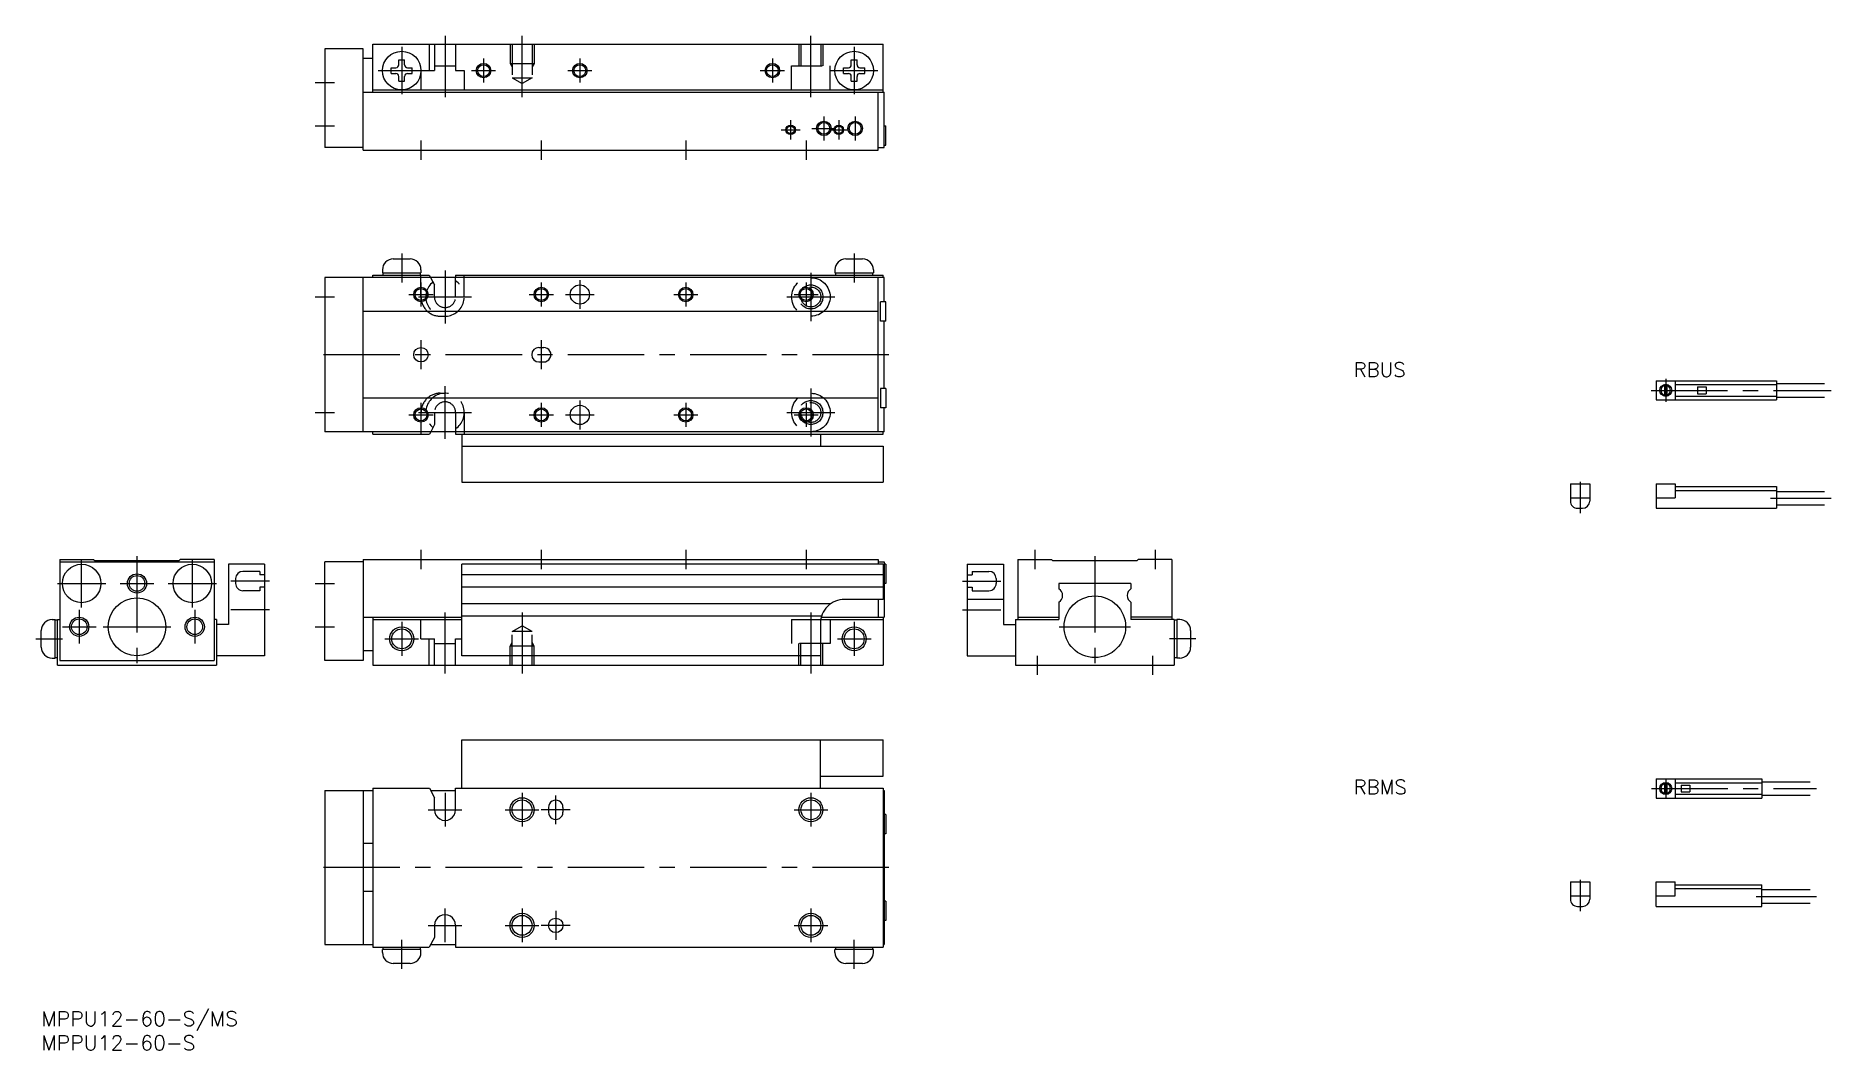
# Model space of a CAD drawing. Extents: x -1 to 372, y -8 to 203.
import ezdxf

# ---------------------------------------------------------------- set-up
doc = ezdxf.new("R2010")
doc.units = 0
doc.header["$LTSCALE"] = 0.5
doc.linetypes.add('CENTER', pattern=[50.8, 31.75, -6.35, 6.35, -6.35])
doc.linetypes.add('DASHED', pattern=[19.05, 12.7, -6.35])
for name, color, linetype in [('MSM_CENTER', 1, 'CENTER'), ('MSM_CONTINUOUS', 7, 'CONTINUOUS'), ('MSM_DASHED', 4, 'DASHED'), ('MSM_NARROW', 5, 'CONTINUOUS'), ('MSM_PART_NUMBER', 7, 'CONTINUOUS')]:
    doc.layers.add(name, color=color, linetype=linetype)
doc.styles.get("Standard").update_dxf_attribs({"font": 'txt.shx', "height": 3, "bigfont": 'bigfont.shx'})

# ---------------------------------------------------------------- blocks, each defined once
blk = doc.blocks.new('*U16')
at = {"layer": 'MSM_PART_NUMBER', "width": 1.039}
blk.add_text('MPPU12-60-S/MS', height=3, dxfattribs=at).set_placement((0, -3))
blk = doc.blocks.new('*U17')
at = {"layer": 'MSM_PART_NUMBER', "width": 1.039}
blk.add_text('MPPU12-60-S', height=3, dxfattribs=at).set_placement((0, -8))
blk = doc.blocks.new('*U19')
at = {"layer": 'MSM_PART_NUMBER'}
blk.add_text('RBMS', height=3, dxfattribs=at).set_placement((272.655333, 45.127682))
blk = doc.blocks.new('*U20')
at = {"layer": 'MSM_PART_NUMBER'}
blk.add_text('RBUS', height=3, dxfattribs=at).set_placement((272.655333, 131.804574))

msp = doc.modelspace()

# ---------------------------------------------------------------- linework, layer by layer
at = {"layer": 'MSM_CENTER'}
for p, q in [((83.9, 202.599997), (83.9, 189.900001)), ((99.900002, 189.900001), (99.900002, 202.600001)), ((159.900005, 189.900001), (159.900005, 202.600001)), ((74.899985, 200.299994), (74.899985, 190.500007)), ((91.899997, 197.900001), (91.899997, 192.900001)), ((111.899992, 197.900001), (111.899992, 192.900001)), ((151.899995, 197.900001), (151.899995, 192.900001)), ((168.9, 200.30001), (168.9, 190.500007)), ((69.999983, 195.400001), (79.799986, 195.400001)), ((89.399987, 195.400001), (94.399997, 195.400001)), ((109.399982, 195.400001), (114.399992, 195.400001)), ((149.399985, 195.400001), (154.399995, 195.400001)), ((163.99999, 195.400001), (173.79999, 195.400001)), ((56.9, 192.900001), (60.9, 192.900001)), ((56.9, 183.900001), (60.9, 183.900001)), ((153.70001, 183.100001), (157.70001, 183.100001)), ((155.70001, 185.100001), (155.70001, 181.100001)), ((160.100005, 183.400001), (165.100015, 183.400001)), ((162.600015, 185.900001), (162.600015, 180.900001)), ((163.700013, 183.100001), (167.700013, 183.100001)), ((165.700013, 185.100001), (165.700013, 181.100001)), ((169.100015, 185.900001), (169.100015, 180.900001)), ((78.900015, 180.900001), (78.900015, 176.900001)), ((103.900023, 180.900001), (103.900023, 176.900001)), ((133.90002, 180.900001), (133.90002, 176.900001)), ((158.90003, 180.900001), (158.90003, 176.900001)), ((74.899985, 157.4), (74.899985, 151.4)), ((168.9, 157.4), (168.9, 151.4)), ((83.9, 153.9), (83.9, 142.9)), ((159.90003, 153.4), (159.90003, 143.4)), ((78.900015, 151.4), (78.900015, 146.4)), ((103.900023, 151.4), (103.900023, 146.4)), ((111.900023, 151.9), (111.900023, 145.9)), ((133.90002, 151.4), (133.90002, 146.4)), ((158.90003, 151.4), (158.90003, 146.4)), ((56.9, 148.4), (60.9, 148.4)), ((76.400015, 148.9), (81.400015, 148.9)), ((78.4, 148.4), (89.4, 148.4)), ((101.400023, 148.9), (106.400023, 148.9)), ((108.900023, 148.9), (114.900023, 148.9)), ((131.40002, 148.9), (136.40002, 148.9)), ((154.90003, 148.4), (164.900033, 148.4)), ((156.40002, 148.9), (161.40003, 148.9)), ((78.900015, 139.4), (78.900015, 133.4)), ((103.900015, 139.4), (103.900015, 133.4)), ((176.10003, 136.4), (57.9, 136.4)), ((337.491056, 131.40249), (337.491056, 126.60249)), ((83.9, 118.9), (83.9, 129.9)), ((111.900023, 126.9), (111.900023, 120.9)), ((159.90003, 129.4), (159.90003, 119.4)), ((334.491053, 129.00249), (371.854742, 129.00249)), ((56.9, 124.4), (60.9, 124.4)), ((76.400015, 123.9), (81.400015, 123.9)), ((78.4, 124.4), (89.4, 124.4)), ((78.900015, 126.4), (78.900015, 121.4)), ((101.400023, 123.9), (106.400023, 123.9)), ((103.900023, 126.4), (103.900023, 121.4)), ((108.900023, 123.9), (114.900023, 123.9)), ((131.40002, 123.9), (136.40002, 123.9)), ((133.90002, 126.4), (133.90002, 121.4)), ((154.90003, 124.4), (164.900033, 124.4)), ((156.40002, 123.9), (161.40003, 123.9)), ((158.90003, 126.4), (158.90003, 121.4)), ((319.697643, 110.00249), (319.697643, 103.50249)), ((359.260938, 106.602488), (371.854742, 106.602488)), ((8.4, 83.9), (8.4, 93.9)), ((19.9, 94.6), (19.9, 70.9)), ((31.4, 83.9), (31.4, 93.9)), ((78.900015, 95.9), (78.900015, 91.9)), ((103.900023, 95.9), (103.900023, 91.9)), ((133.90002, 95.9), (133.90002, 91.9)), ((158.90003, 95.9), (158.90003, 91.9)), ((206.4, 95.89998), (206.4, 91.89998)), ((218.9, 94.6), (218.9, 70.9)), ((231.4, 95.89998), (231.4, 91.89998)), ((3.4, 88.9), (13.4, 88.9)), ((16.4, 88.9), (23.4, 88.9)), ((26.4, 88.9), (36.4, 88.9)), ((47.4, 89.4), (39.4, 89.4)), ((56.9, 88.9), (60.9, 88.9)), ((191.4, 89.4), (199.4, 89.4)), ((7.9, 83.4), (7.9, 76.4)), ((31.9, 83.4), (31.9, 76.4)), ((47.4, 83.4), (39.4, 83.4)), ((83.9, 70.2), (83.9, 82.9)), ((99.900038, 82.9), (99.900038, 70.2)), ((159.900023, 82.9), (159.900023, 70.2)), ((191.4, 83.4), (199.4, 83.4)), ((4.4, 79.9), (11.4, 79.9)), ((12.9, 79.9), (26.9, 79.9)), ((56.9, 79.9), (60.9, 79.9)), ((74.899985, 80.9), (74.899985, 73.9)), ((168.9, 80.9), (168.9, 73.9)), ((211.50001, 79.9), (226.29999, 79.9)), ((-1.1, 77.4), (4.4, 77.4)), ((71.399985, 77.4), (78.399985, 77.4)), ((165.4, 77.4), (172.4, 77.4)), ((239.9, 77.4), (234.4, 77.4)), ((206.9, 73.9), (206.9, 69.9)), ((230.9, 73.9), (230.9, 69.9)), ((83.9, 45.4), (83.9, 38.4)), ((99.900038, 45.4), (99.900038, 38.4)), ((106.9, 38.9), (106.9, 44.9)), ((159.90003, 45.4), (159.90003, 38.4)), ((334.512833, 46.325598), (368.854742, 46.325598)), ((337.491056, 48.325598), (337.491056, 44.325598)), ((80.4, 41.9), (87.4, 41.9)), ((96.400038, 41.9), (103.400038, 41.9)), ((109.9, 41.9), (103.9, 41.9)), ((156.40003, 41.9), (163.40003, 41.9)), ((176.10003, 29.9), (57.9, 29.9)), ((319.697643, 27.325598), (319.697643, 20.825598)), ((356.260938, 23.925608), (368.854742, 23.925608)), ((83.9, 14.4), (83.9, 21.4)), ((99.900038, 21.4), (99.900038, 14.4)), ((106.9, 20.9), (106.9, 14.9)), ((159.90003, 21.4), (159.90003, 14.4)), ((80.4, 17.9), (87.4, 17.9)), ((96.400038, 17.9), (103.400038, 17.9)), ((109.9, 17.9), (103.9, 17.9)), ((156.40003, 17.9), (163.40003, 17.9)), ((74.9, 8.9), (74.9, 14.9)), ((168.9, 8.9), (168.9, 14.9))]:
    msp.add_line(p, q, dxfattribs=at)
at = {"layer": 'MSM_CONTINUOUS'}
for p, q in [((66.9, 199.900001), (58.9, 199.900001)), ((58.9, 199.900001), (58.9, 179.400001)), ((66.9, 178.900001), (66.9, 199.900001)), ((68.899985, 197.900001), (66.9, 197.900001)), ((68.899985, 190.900001), (68.899985, 200.900001)), ((68.899985, 200.900001), (174.9, 200.900001)), ((80.609091, 200.900001), (80.609091, 195.400001)), ((81.699999, 200.900001), (81.699999, 195.400001)), ((86.099997, 200.900001), (86.099997, 195.400001)), ((174.9, 190.900001), (174.9, 200.900001)), ((72.699984, 194.800001), (72.699984, 196.000001)), ((72.699984, 196.000001), (73.699984, 196.000001)), ((72.699984, 194.800001), (73.699984, 194.800001)), ((74.299984, 197.600001), (75.499983, 197.600001)), ((74.299984, 196.600001), (74.299984, 197.600001)), ((74.299984, 193.200001), (74.299984, 194.200001)), ((75.499983, 196.600001), (75.499983, 197.600001)), ((75.499983, 193.200001), (75.499983, 194.200001)), ((76.099983, 196.000001), (77.099983, 196.000001)), ((76.099983, 194.800001), (77.099983, 194.800001)), ((77.099983, 194.800001), (77.099983, 196.000001)), ((78.9, 195.400001), (78.9, 191.400001)), ((78.9, 195.400001), (81.699999, 195.400001)), ((81.699999, 196.400001), (86.099997, 196.400001)), ((86.099997, 195.400001), (87.9, 195.400001)), ((87.9, 195.400001), (87.9, 191.400001)), ((166.699999, 194.800001), (166.699999, 196.000001)), ((166.699999, 196.000001), (167.699999, 196.000001)), ((166.699999, 194.800001), (167.699999, 194.800001)), ((168.299999, 197.600001), (169.499998, 197.600001)), ((168.299999, 196.600001), (168.299999, 197.600001)), ((168.299999, 193.200001), (168.299999, 194.200001)), ((169.499998, 196.600001), (169.499998, 197.600001)), ((169.499998, 193.200001), (169.499998, 194.200001)), ((170.099998, 196.000001), (171.099998, 196.000001)), ((170.099998, 194.800001), (171.099998, 194.800001)), ((171.099998, 194.800001), (171.099998, 196.000001)), ((66.9, 190.900001), (175.10001, 190.900001)), ((68.899985, 191.400001), (174.9, 191.400001)), ((74.299984, 193.200001), (75.499983, 193.200001)), ((168.299999, 193.200001), (169.499998, 193.200001)), ((173.9, 178.900001), (173.9, 190.900001)), ((175.10001, 179.400001), (175.10001, 190.900001)), ((175.10001, 183.900001), (175.50001, 183.900001)), ((175.50001, 179.900001), (175.50001, 183.900001)), ((66.9, 179.400001), (58.9, 179.400001)), ((173.9, 179.400001), (175.10001, 179.400001)), ((175.10001, 179.900001), (175.50001, 179.900001)), ((66.9, 178.900001), (173.9, 178.900001)), ((70.899985, 154.05), (70.899985, 153.4)), ((70.899985, 153.4), (78.899985, 153.4)), ((70.999985, 153.4), (70.999985, 152.9)), ((73.149985, 156.3), (76.649985, 156.3)), ((78.799985, 152.9), (78.799985, 153.4)), ((78.899985, 154.05), (78.899985, 153.4)), ((164.9, 154.05), (164.9, 153.4)), ((164.9, 153.4), (172.9, 153.4)), ((165, 153.4), (165, 152.9)), ((167.15, 156.3), (170.65, 156.3)), ((172.8, 152.9), (172.8, 153.4)), ((172.9, 154.05), (172.9, 153.4)), ((58.9, 152.4), (58.9, 120.4)), ((175.10003, 152.4), (58.9, 152.4)), ((66.9, 120.4), (66.9, 152.4)), ((68.9, 152.4), (68.9, 152.9)), ((68.9, 152.9), (80.609091, 152.9)), ((78.9, 152.4), (78.9, 152.90001)), ((80.609091, 152.90001), (80.881823, 152.4)), ((86.100005, 152.9), (86.100005, 152.4)), ((86.100005, 152.9), (174.90003, 152.9)), ((87.9, 152.4), (87.9, 152.90001)), ((173.90003, 120.4), (173.90003, 152.4)), ((174.90003, 152.4), (174.90003, 152.9)), ((175.10003, 147.4), (175.10003, 152.4)), ((175.50004, 147.4), (174.40003, 147.4)), ((174.40003, 143.4), (174.40003, 147.4)), ((175.50004, 143.4), (175.50004, 147.4)), ((173.90003, 145.4), (66.9, 145.4)), ((175.50004, 143.4), (174.40003, 143.4)), ((175.10003, 129.4), (175.10003, 143.4)), ((103.400015, 137.9), (104.400015, 137.9)), ((103.400015, 134.9), (104.400015, 134.9)), ((335.491056, 131.00249), (335.491056, 127.00249)), ((335.491056, 131.00249), (360.491056, 131.00249)), ((339.491048, 131.00249), (339.491048, 127.00249)), ((360.491056, 131.00249), (360.491056, 127.00249)), ((173.90003, 127.4), (66.9, 127.4)), ((175.50004, 129.4), (174.40003, 129.4)), ((174.40003, 129.4), (174.40003, 125.4)), ((175.50004, 129.4), (175.50004, 125.4)), ((335.491056, 127.00249), (360.491056, 127.00249)), ((337.241056, 130.22724), (337.241056, 127.77774)), ((337.741056, 130.22724), (337.741056, 127.77774)), ((339.491048, 130.20249), (360.491056, 130.20249)), ((339.491048, 127.80248), (360.491056, 127.80248)), ((344.091055, 129.70249), (345.891058, 129.70249)), ((344.091055, 129.70249), (344.091055, 128.30248)), ((344.091055, 128.30248), (345.891058, 128.30248)), ((345.891058, 129.70249), (345.891058, 128.30248)), ((360.491056, 130.40248), (370.491056, 130.40248)), ((360.491056, 127.60249), (370.491056, 127.60249)), ((175.50004, 125.4), (174.40003, 125.4)), ((175.10003, 120.4), (175.10003, 125.4)), ((175.10003, 120.4), (58.9, 120.4)), ((68.9, 119.9), (68.9, 120.4)), ((68.9, 119.9), (80.699995, 119.9)), ((78.9, 120.4), (78.9, 119.9)), ((80.949999, 120.4), (80.699999, 119.9)), ((86.100005, 120.4), (86.100005, 119.9)), ((86.100005, 119.9), (174.90003, 119.9)), ((87.400008, 119.9), (87.400008, 109.9)), ((87.9, 120.4), (87.9, 119.9)), ((161.90005, 119.9), (161.90005, 117.4)), ((174.90003, 119.9), (174.90003, 120.4)), ((87.400008, 117.4), (174.90005, 117.4)), ((174.90005, 117.4), (174.90005, 109.9)), ((87.400008, 109.9), (174.90005, 109.9)), ((317.697643, 109.602488), (317.697643, 106.00249)), ((317.697643, 109.602488), (321.697643, 109.602488)), ((321.697643, 109.602488), (321.697643, 106.00249)), ((335.491056, 109.602488), (339.491048, 109.602488)), ((335.491056, 109.602488), (335.491056, 104.50249)), ((339.491048, 109.602488), (339.491048, 106.702495)), ((339.491048, 109.00249), (360.491056, 109.00249)), ((339.491048, 108.202495), (360.491056, 108.202495)), ((360.491056, 109.00249), (360.491056, 104.50249)), ((317.697643, 106.702495), (321.697643, 106.702495)), ((319.197643, 104.50249), (320.197643, 104.50249)), ((335.491056, 106.702495), (339.491048, 106.702495)), ((335.491056, 104.50249), (360.491056, 104.50249)), ((360.491056, 108.00249), (370.491056, 108.00249)), ((360.491056, 105.202495), (370.491056, 105.202495)), ((3.9, 93.9), (10.9, 93.9)), ((3.9, 93.9), (3.9, 72.9)), ((3.9, 93.4), (35.9, 93.4)), ((10.89998, 93.900009), (11.2, 93.599993)), ((28.59998, 93.599997), (11.2, 93.599997)), ((28.89997, 93.900019), (28.59998, 93.600026)), ((35.9, 93.9), (28.9, 93.9)), ((35.9, 93.9), (35.9, 72.9)), ((66.9, 93.4), (58.9, 93.4)), ((58.9, 72.9), (58.9, 93.4)), ((66.9, 93.9), (66.9, 72.9)), ((66.9, 93.9), (173.9, 93.9)), ((173.9, 93.9), (173.9, 92.9)), ((173.9, 93.4), (175.10001, 93.4)), ((175.10001, 93.4), (175.10001, 81.9)), ((202.9, 93.89998), (209.90003, 93.89998)), ((202.9, 93.89998), (202.9, 81.39998)), ((209.9, 93.89998), (210.2, 93.59998)), ((227.60001, 93.6), (210.19999, 93.6)), ((227.89999, 93.90002), (227.59997, 93.6)), ((234.9, 93.89998), (227.89997, 93.89998)), ((234.9, 93.89998), (234.9, 81.4)), ((46.4, 92.9), (38.9, 92.9)), ((38.9, 92.9), (38.9, 80.4)), ((40.4, 89.9), (40.4, 88.9)), ((45.4, 91.4), (41.9, 91.4)), ((45.4, 91.4), (45.4, 90.700018)), ((46.4, 90.700018), (45.4, 90.700018)), ((46.4, 92.9), (46.4, 73.9)), ((87.399992, 73.9), (87.399992, 92.9)), ((174.9, 92.9), (87.399992, 92.9)), ((174.9, 90.70002), (87.399992, 90.70002)), ((174.9, 92.9), (174.9, 85.59998)), ((175.50001, 92.89997), (175.10001, 92.89997)), ((175.50001, 92.89997), (175.50001, 88.89997)), ((192.4, 92.9), (199.9, 92.9)), ((192.4, 92.9), (192.4, 73.9)), ((192.4, 90.69999), (193.4, 90.69999)), ((193.4, 91.4), (193.4, 90.69999)), ((193.4, 91.4), (196.9, 91.4)), ((198.4, 89.9), (198.4, 88.9)), ((199.9, 92.9), (199.9, 80.4)), ((45.4, 87.4), (41.9, 87.4)), ((46.4, 88.100012), (45.4, 88.100012)), ((45.4, 88.100012), (45.4, 87.4)), ((174.9, 88.09998), (87.399992, 88.09998)), ((175.50001, 88.89997), (175.10001, 88.89997)), ((192.4, 88.1), (193.4, 88.1)), ((193.4, 88.1), (193.4, 87.4)), ((193.4, 87.4), (196.9, 87.4)), ((211.4, 88.89998), (211.4, 87.78564)), ((226.4, 88.89998), (211.4, 88.89998)), ((226.4, 88.89998), (226.4, 87.78565)), ((164.03817, 84.69999), (87.399992, 84.69999)), ((162.13032, 82.10001), (87.399992, 82.10001)), ((174.9, 85.59998), (166.9, 85.59998)), ((173.9, 85.59998), (173.9, 81.9)), ((199.9, 85.6), (192.4, 85.6)), ((211.4, 85.01435), (211.4, 81.39998)), ((226.4, 85.01436), (226.4, 81.39998)), ((0, 75.65), (0, 79.15)), ((2.25, 81.4), (2.9, 81.4)), ((2.9, 73.4), (2.9, 81.4)), ((3.4, 81.3), (2.9, 81.3)), ((3.4, 81.4), (3.9, 81.4)), ((3.4, 71.9), (3.4, 81.4)), ((36.4, 81.4), (35.9, 81.4)), ((36.4, 81.4), (36.4, 71.9)), ((38.9, 80.4), (36.4, 80.4)), ((66.9, 81.9), (87.399992, 81.9)), ((68.899985, 81.9), (68.899985, 71.9)), ((68.899985, 81.4), (87.399992, 81.4)), ((78.9, 77.4), (78.9, 81.4)), ((161.9, 80.6), (161.9, 73.9)), ((161.96442, 81.4), (174.9, 81.4)), ((162.07195, 81.9), (175.10001, 81.9)), ((174.9, 81.9), (174.9, 71.9)), ((199.9, 80.4), (202.4, 80.4)), ((202.4, 81.39998), (211.4, 81.39998)), ((202.4, 81.39998), (202.4, 71.9)), ((202.9, 81.89998), (211.4, 81.89998)), ((234.9, 81.89998), (226.4, 81.89998)), ((235.4, 81.39998), (226.4, 81.39998)), ((235.4, 81.39998), (235.4, 71.9)), ((235.9, 81.3), (235.4, 81.3)), ((235.9, 81.4), (235.9, 73.4)), ((236.55, 81.4), (235.9, 81.4)), ((238.8, 79.15), (238.8, 75.65)), ((68.899985, 74.9), (66.9, 74.9)), ((78.9, 77.4), (81.699999, 77.4)), ((80.609091, 71.9), (80.609091, 77.4)), ((81.699999, 71.9), (81.699999, 77.4)), ((81.699999, 76.4), (86.099997, 76.4)), ((86.099997, 77.4), (87.399992, 77.4)), ((86.099997, 71.9), (86.099997, 77.4)), ((2.25, 73.4), (2.9, 73.4)), ((2.9, 73.5), (3.4, 73.5)), ((3.4, 71.9), (36.4, 71.9)), ((3.9, 72.9), (35.9, 72.9)), ((46.4, 73.9), (36.4, 73.9)), ((66.9, 72.9), (58.9, 72.9)), ((68.899985, 71.9), (174.9, 71.9)), ((161.9, 73.9), (87.399992, 73.9)), ((192.4, 73.9), (202.4, 73.9)), ((202.4, 71.9), (235.4, 71.9)), ((235.4, 73.5), (235.9, 73.5)), ((236.55, 73.4), (235.9, 73.4)), ((87.400008, 46.4), (87.400008, 56.4)), ((87.400008, 56.4), (174.90002, 56.4)), ((161.90002, 46.4), (161.90002, 56.4)), ((174.90002, 48.9), (174.90002, 56.4)), ((161.90002, 48.9), (174.90002, 48.9)), ((58.9, 45.89997), (68.9, 45.89997)), ((58.9, 45.89997), (58.9, 13.9)), ((66.9, 45.89997), (66.9, 13.9)), ((68.9, 46.39997), (80.700011, 46.39997)), ((68.9, 46.39997), (68.9, 13.4)), ((80.700003, 46.39999), (81.700003, 44.39999)), ((80.949999, 45.9), (86.099997, 45.9)), ((86.099997, 41.9), (86.099997, 46.39999)), ((86.100005, 46.39997), (174.90003, 46.39997)), ((174.90003, 46.39997), (174.90003, 13.4)), ((174.90003, 45.89997), (175.10003, 45.89997)), ((175.10003, 45.89997), (175.10003, 13.9)), ((335.491056, 48.325598), (335.491056, 44.325598)), ((335.491056, 48.325598), (357.491056, 48.325598)), ((337.241056, 47.550348), (337.241056, 45.100848)), ((337.741056, 47.550348), (337.741056, 45.100848)), ((339.491064, 48.325598), (339.491064, 44.325598)), ((339.491064, 47.525598), (357.491056, 47.525598)), ((339.491064, 45.125598), (357.491056, 45.125598)), ((340.691053, 47.025598), (340.691053, 45.625598)), ((340.691053, 47.025598), (342.491056, 47.025598)), ((340.691053, 45.625598), (342.491056, 45.625598)), ((342.491056, 47.025598), (342.491056, 45.625598)), ((357.491056, 48.325598), (357.491056, 44.325598)), ((357.491056, 47.725598), (367.491064, 47.725598)), ((357.491056, 44.925598), (367.491064, 44.925598)), ((81.700003, 41.9), (81.700003, 44.39999)), ((105.4, 42.4), (105.4, 41.4)), ((108.4, 42.4), (108.4, 41.4)), ((335.491056, 44.325598), (357.491056, 44.325598)), ((175.50004, 40.9), (175.10003, 40.9)), ((175.50004, 40.9), (175.50004, 36.9)), ((68.9, 34.9), (66.9, 34.9)), ((175.50004, 36.9), (175.10003, 36.9)), ((317.697643, 26.925608), (317.697643, 23.325598)), ((317.697643, 26.925608), (321.697643, 26.925608)), ((321.697643, 26.925608), (321.697643, 23.325598)), ((335.491056, 26.925608), (339.491064, 26.925608)), ((335.491056, 21.825598), (335.491056, 26.925608)), ((339.491064, 24.025598), (339.491064, 26.925608)), ((339.491064, 26.325598), (357.491056, 26.325598)), ((357.491056, 21.825598), (357.491056, 26.325598)), ((68.9, 24.9), (66.9, 24.9)), ((175.50004, 22.9), (175.10003, 22.9)), ((175.50004, 22.9), (175.50004, 18.9)), ((317.697643, 24.025598), (321.697643, 24.025598)), ((335.491056, 24.025598), (339.491064, 24.025598)), ((339.491064, 25.525608), (357.491056, 25.525608)), ((357.491056, 25.325598), (367.491064, 25.325598)), ((357.491056, 22.525608), (367.491064, 22.525608)), ((175.50004, 18.9), (175.10003, 18.9)), ((319.197643, 21.825598), (320.197643, 21.825598)), ((335.491056, 21.825598), (357.491056, 21.825598)), ((81.700011, 15.4), (80.609106, 13.4)), ((81.700003, 17.9), (81.700003, 15.4)), ((86.099997, 17.9), (86.099997, 13.4)), ((58.9, 13.9), (68.9, 13.9)), ((68.9, 13.4), (80.609095, 13.4)), ((70.9, 12.25), (70.9, 12.9)), ((78.9, 12.9), (70.9, 12.9)), ((71, 13.4), (71, 12.9)), ((78.8, 12.9), (78.8, 13.4)), ((78.9, 12.25), (78.9, 12.9)), ((80.881823, 13.9), (86.099997, 13.9)), ((86.100005, 13.4), (174.90003, 13.4)), ((164.9, 12.25), (164.9, 12.9)), ((172.9, 12.9), (164.9, 12.9)), ((165, 13.4), (165, 12.9)), ((172.8, 12.9), (172.8, 13.4)), ((172.9, 12.25), (172.9, 12.9)), ((174.90003, 13.9), (175.10003, 13.9)), ((76.65, 10), (73.15, 10)), ((170.65, 10), (167.15, 10))]:
    msp.add_line(p, q, dxfattribs=at)
for centre, radius in [((74.899985, 195.400001), 4), ((168.9, 195.400001), 4), ((91.899997, 195.400001), 1.2295), ((111.899992, 195.400001), 1.2295), ((151.899995, 195.400001), 1.2295), ((155.70001, 183.100001), 0.7835), ((162.600015, 183.400001), 1.2295), ((165.700013, 183.100001), 0.7835), ((169.100015, 183.400001), 1.2295), ((78.900015, 148.9), 1.2295), ((103.900023, 148.9), 1.2295), ((111.900023, 148.9), 2), ((133.90002, 148.9), 1.2295), ((158.90003, 148.9), 1.2295), ((78.900015, 136.4), 1.5), ((337.491056, 129.00249), 1.25), ((78.900015, 123.9), 1.2295), ((103.900023, 123.9), 1.2295), ((111.900023, 123.9), 2), ((133.90002, 123.9), 1.2295), ((158.90003, 123.9), 1.2295), ((8.4, 88.9), 4), ((19.9, 88.9), 1.621), ((31.4, 88.9), 4), ((19.9, 79.9), 6), ((218.9, 79.9), 6.4), ((7.9, 79.9), 1.621), ((31.9, 79.9), 1.621), ((74.899985, 77.4), 2.067), ((168.9, 77.4), 2.067), ((337.491056, 46.325598), 1.25), ((99.900038, 41.9), 2.067), ((159.90003, 41.9), 2.067), ((99.900038, 17.9), 2.067), ((106.9, 17.9), 1.5), ((159.90003, 17.9), 2.067)]:
    msp.add_circle(centre, radius, dxfattribs=at)
for centre, radius, start, end in [((73.699984, 196.600001), 0.6, 269.999997, 0), ((73.699984, 194.200001), 0.6, 0, 90.000003), ((76.099983, 196.600001), 0.6, 179.999995, 269.999997), ((76.099983, 194.200001), 0.6, 90.000003, 180.000005), ((167.699999, 196.600001), 0.6, 269.999997, 0), ((167.699999, 194.200001), 0.6, 0, 90.000003), ((170.099998, 196.600001), 0.6, 179.999995, 269.999997), ((170.099998, 194.200001), 0.6, 90.000003, 180.000005), ((73.149985, 154.05), 2.25, 89.999995, 179.999997), ((76.649985, 154.05), 2.25, 0.000003, 90.000005), ((167.15, 154.05), 2.25, 89.999995, 179.999997), ((170.65, 154.05), 2.25, 0.000003, 90.000005), ((103.400015, 136.4), 1.5, 90.000003, 270), ((104.400015, 136.4), 1.5, 270, 90.000003), ((337.491056, 129.00249), 1, 104.47752, 255.52249), ((337.491056, 129.00249), 1, 284.47751, 75.522488), ((319.197643, 106.00249), 1.5, 179.99999, 270), ((320.197643, 106.00249), 1.5, 270, 0), ((41.9, 89.9), 1.5, 90.000004, 180.000003), ((196.9, 89.9), 1.5, 359.999996, 89.99999), ((41.9, 88.9), 1.5, 179.999989, 270.00001), ((196.9, 88.9), 1.5, 270, 0.000009), ((210.60001, 86.39998), 1.6, 299.999495, 60.0005), ((227.19999, 86.4), 1.6, 119.9995, 240.0005), ((166.9, 80.6), 5, 90.000003, 180.00001), ((2.25, 79.15), 2.25, 90.000003, 180.000005), ((236.55, 79.15), 2.25, 359.999995, 89.999997), ((2.25, 75.65), 2.25, 179.999995, 269.999997), ((236.55, 75.65), 2.25, 270.000003, 0.000005), ((337.491056, 46.325598), 1, 104.47751, 255.52249), ((337.491056, 46.325598), 1, 284.47751, 75.522488), ((83.9, 41.9), 2.2, 179.99999, 0.00001), ((106.9, 42.4), 1.5, 0, 180.00001), ((106.9, 41.4), 1.5, 179.99999, 0.00001), ((319.197643, 23.325598), 1.5, 179.99999, 270), ((320.197643, 23.325598), 1.5, 270, 0), ((83.9, 17.9), 2.2, 0, 180.00001), ((73.15, 12.25), 2.25, 180.000003, 270.000005), ((76.65, 12.25), 2.25, 269.999995, 359.999997), ((167.15, 12.25), 2.25, 180.000003, 270.000005), ((170.65, 12.25), 2.25, 269.999995, 359.999997)]:
    msp.add_arc(centre, radius, start, end, dxfattribs=at)
at = {"layer": 'MSM_DASHED'}
for p, q in [((97.400002, 200.900001), (97.400002, 196.900001)), ((97.833002, 200.900001), (97.833002, 193.893384)), ((101.967002, 200.900001), (101.967002, 193.893384)), ((102.400002, 200.900001), (102.400002, 196.900001)), ((157.400005, 200.900001), (157.400005, 196.400001)), ((157.833005, 200.900001), (157.833005, 196.400001)), ((161.967005, 200.900001), (161.967005, 196.400001)), ((162.400005, 200.900001), (162.400005, 196.400001)), ((97.400002, 196.900001), (102.400002, 196.900001)), ((97.400002, 196.900001), (97.833002, 196.150023)), ((102.400002, 196.900001), (101.967002, 196.150023)), ((155.900005, 191.400001), (155.900005, 196.400001)), ((155.900005, 196.400001), (163.900005, 196.400001)), ((163.900005, 191.400001), (163.900005, 196.400001)), ((97.833002, 193.893384), (101.967002, 193.893384)), ((97.833002, 193.893384), (99.900002, 192.700001)), ((101.967002, 193.893384), (99.900002, 192.700001)), ((78.9, 148.4), (78.9, 152.4)), ((80.881823, 152.4), (81.699999, 150.9)), ((81.699999, 148.4), (81.699999, 150.89999)), ((86.099997, 148.4), (86.099997, 152.4)), ((87.9, 148.4), (87.9, 152.4)), ((82.9, 144.4), (83.9, 144.4)), ((82.9, 128.4), (83.9, 128.4)), ((78.9, 124.4), (78.9, 120.4)), ((81.699999, 124.4), (81.699999, 121.9)), ((86.099997, 124.4), (86.099997, 120.4)), ((87.9, 124.4), (87.9, 120.4)), ((81.699999, 121.9), (80.949999, 120.4)), ((97.833038, 78.906617), (99.900038, 80.1)), ((97.833038, 71.9), (97.833038, 78.906617)), ((101.967038, 78.906617), (97.833038, 78.906617)), ((101.967038, 78.906617), (99.900038, 80.1)), ((101.967038, 71.9), (101.967038, 78.906617)), ((155.900023, 81.4), (155.900023, 76.4)), ((155.900023, 81.4), (161.96442, 81.4)), ((163.900023, 81.4), (163.900023, 76.4)), ((97.400038, 75.9), (97.833038, 76.649978)), ((102.400038, 75.9), (97.400038, 75.9)), ((97.400038, 71.9), (97.400038, 75.9)), ((102.400038, 75.9), (101.967038, 76.649978)), ((102.400038, 71.9), (102.400038, 75.9)), ((163.900023, 76.4), (155.900023, 76.4)), ((157.400023, 71.9), (157.400023, 76.4)), ((157.833023, 71.9), (157.833023, 76.4)), ((161.967023, 71.9), (161.967023, 76.4)), ((162.400023, 71.9), (162.400023, 76.4))]:
    msp.add_line(p, q, dxfattribs=at)
for centre, radius in [((159.90003, 148.4), 4), ((159.900032, 148.4), 2.5), ((159.900032, 148.4), 2.067), ((159.90003, 124.4), 4), ((159.900032, 124.4), 2.5), ((159.900032, 124.4), 2.067)]:
    msp.add_circle(centre, radius, dxfattribs=at)
for centre, radius, start, end in [((83.9, 148.4), 4, 129.18767, 56.632988), ((82.9, 148.4), 4, 179.99999, 270), ((83.9, 148.4), 2.2, 179.99999, 0.00001), ((82.9, 124.4), 4, 90.000003, 180.00001), ((83.9, 124.4), 4, 303.36701, 231.17032), ((83.9, 124.4), 2.2, 0, 180.00001)]:
    msp.add_arc(centre, radius, start, end, dxfattribs=at)
at = {"layer": 'MSM_NARROW'}
for centre, radius in [((91.899997, 195.400001), 1.5), ((111.899992, 195.400001), 1.5), ((151.899995, 195.400001), 1.5), ((155.70001, 183.100001), 1), ((162.600015, 183.400001), 1.5), ((165.700013, 183.100001), 1), ((169.100015, 183.400001), 1.5), ((78.900015, 148.9), 1.5), ((103.900023, 148.9), 1.5), ((133.90002, 148.9), 1.5), ((158.90003, 148.9), 1.5), ((78.900015, 123.9), 1.5), ((103.900023, 123.9), 1.5), ((133.90002, 123.9), 1.5), ((158.90003, 123.9), 1.5), ((19.9, 88.9), 2), ((7.9, 79.9), 2), ((31.9, 79.9), 2), ((74.899985, 77.4), 2.5), ((168.9, 77.4), 2.5), ((99.900038, 41.9), 2.5), ((159.90003, 41.9), 2.5), ((99.900038, 17.9), 2.5), ((159.90003, 17.9), 2.5)]:
    msp.add_circle(centre, radius, dxfattribs=at)

# ---------------------------------------------------------------- block references
at = {"layer": 'MSM_CONTINUOUS'}
for name in ['*U20', '*U19', '*U16', '*U17']:
    msp.add_blockref(name, (0, 0), dxfattribs=at)

doc.saveas('drawing.dxf')
